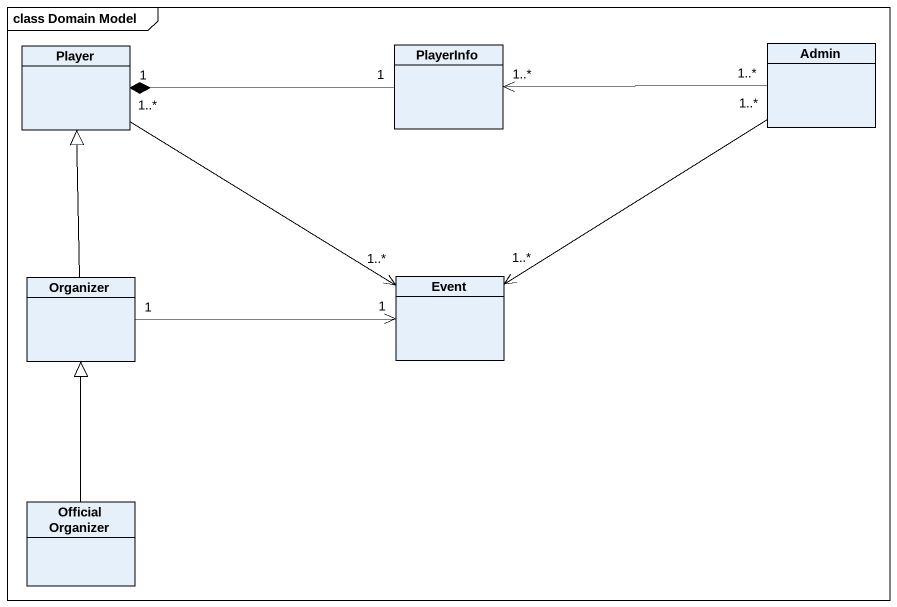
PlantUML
@startuml
mainframe class Domain Model
hide circle
hide empty members
class Player
class PlayerInfo
class Admin
class Organizer
class Event
class "Official Organizer" as Official_Organizer
Player "1..*" --> "1..*" Event
PlayerInfo "1" -left-* "1" Player
Admin "1..*" -left-> "1..*" PlayerInfo
Admin "1..*" --> "1..*" Event
Organizer -up-|> Player
Organizer "1" -right-> "1" Event
Official_Organizer -up-|> Organizer
@enduml
